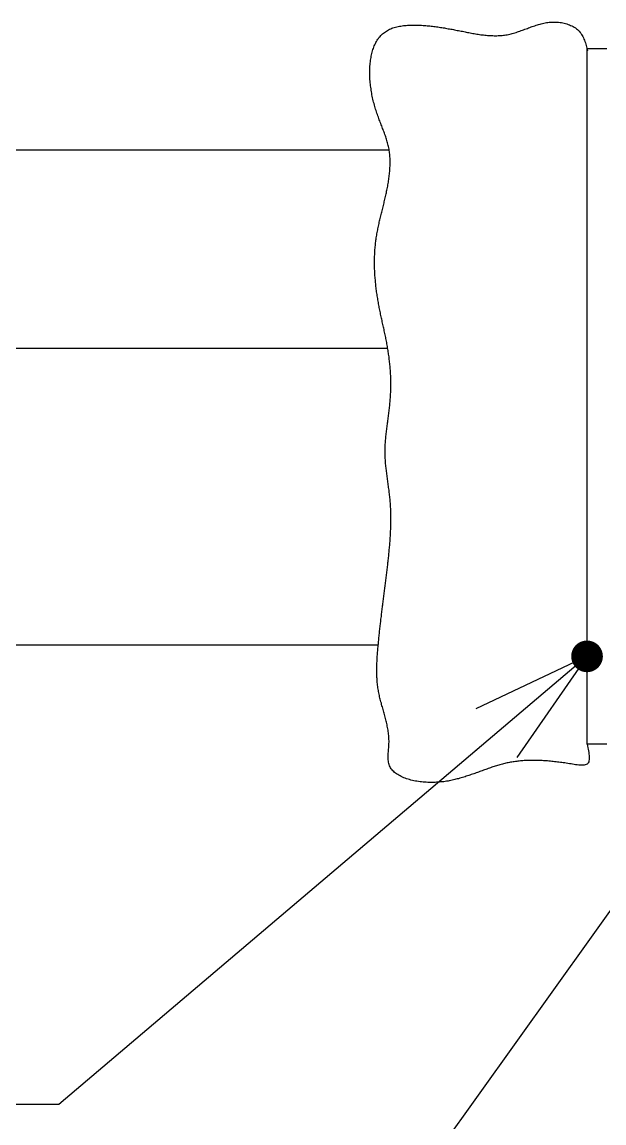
# Model space of a CAD drawing. Extents: x 443 to 1217, y -1921 to -677.
# Drawn here: x 749.2 to 758.74, y -764.75 to -746.71 of the extents above; entities that cross this region are included whole.
import ezdxf

# ---------------------------------------------------------------- set-up
doc = ezdxf.new("R2010")
doc.units = 0
doc.header["$MEASUREMENT"] = 0
doc.layers.get('0').update_dxf_attribs({"linetype": 'CONTINUOUS'})
doc.layers.add('3', color=8, linetype='CONTINUOUS')
doc.layers.add('5', color=7, linetype='CONTINUOUS')

msp = doc.modelspace()

# ---------------------------------------------------------------- linework, layer by layer
at = {"color": 7, "linetype": 'Continuous'}
for p, q in [((758.459, -757.106), (749.809, -764.449)), ((760.548, -758.877), (747.53, -777.087)), ((749.809, -764.449), (731.853, -764.449))]:
    msp.add_line(p, q, dxfattribs=at)
at = {"color": 0}
for q in [(756.479, -758.787), (756.636, -757.969), (757.312, -758.765)]:
    msp.add_line((758.459, -757.106), q, dxfattribs=at)
at = {"color": 0, "const_width": 0.26}
msp.add_lwpolyline([(758.581, -757.15, 1), (758.337, -757.063, 1), (758.581, -757.15)], format="xyb", dxfattribs=at)
at = {"layer": '3', "color": 3}
for p, q in [((757.71, -746.74), (757.73, -746.734)), ((757.73, -746.734), (757.752, -746.73)), ((757.752, -746.73), (757.774, -746.726)), ((757.774, -746.726), (757.795, -746.722)), ((757.795, -746.722), (757.816, -746.719)), ((757.816, -746.719), (757.838, -746.716)), ((757.838, -746.716), (757.86, -746.714)), ((757.86, -746.714), (757.882, -746.713)), ((757.882, -746.713), (757.905, -746.712)), ((757.905, -746.712), (757.926, -746.712)), ((757.926, -746.712), (757.949, -746.712)), ((757.949, -746.712), (757.972, -746.713)), ((757.972, -746.713), (757.994, -746.715)), ((757.994, -746.715), (758.017, -746.717)), ((758.017, -746.717), (758.04, -746.721)), ((758.04, -746.721), (758.063, -746.725)), ((758.063, -746.725), (758.084, -746.73)), ((758.084, -746.73), (758.106, -746.736)), ((758.106, -746.736), (758.128, -746.742)), ((755.095, -746.919), (755.109, -746.906)), ((755.109, -746.906), (755.124, -746.893)), ((755.124, -746.893), (755.14, -746.881)), ((755.14, -746.881), (755.156, -746.87)), ((755.156, -746.87), (755.172, -746.859)), ((755.172, -746.859), (755.189, -746.848)), ((755.189, -746.848), (755.206, -746.839)), ((755.206, -746.839), (755.225, -746.83)), ((755.225, -746.83), (755.243, -746.822)), ((755.243, -746.822), (755.263, -746.814)), ((755.263, -746.814), (755.281, -746.808)), ((755.281, -746.808), (755.302, -746.801)), ((755.302, -746.801), (755.322, -746.794)), ((755.322, -746.794), (755.342, -746.79)), ((755.342, -746.79), (755.364, -746.785)), ((755.364, -746.785), (755.385, -746.78)), ((755.385, -746.78), (755.407, -746.777)), ((755.407, -746.777), (755.429, -746.774)), ((755.429, -746.774), (755.451, -746.77)), ((755.451, -746.77), (755.473, -746.768)), ((755.473, -746.768), (755.496, -746.766)), ((755.496, -746.766), (755.519, -746.764)), ((755.519, -746.764), (755.542, -746.763)), ((755.542, -746.763), (755.565, -746.762)), ((755.565, -746.762), (755.588, -746.761)), ((755.588, -746.761), (755.611, -746.761)), ((755.611, -746.761), (755.635, -746.761)), ((755.635, -746.761), (755.657, -746.761)), ((755.657, -746.761), (755.68, -746.762)), ((755.68, -746.762), (755.704, -746.763)), ((755.704, -746.763), (755.727, -746.764)), ((755.727, -746.764), (755.75, -746.765)), ((755.75, -746.765), (755.773, -746.766)), ((755.773, -746.766), (755.796, -746.768)), ((755.796, -746.768), (755.819, -746.769)), ((755.819, -746.769), (755.842, -746.772)), ((755.842, -746.772), (755.863, -746.774)), ((755.863, -746.774), (755.886, -746.776)), ((755.886, -746.776), (755.908, -746.778)), ((755.908, -746.778), (755.93, -746.781)), ((755.93, -746.781), (755.952, -746.784)), ((755.952, -746.784), (755.973, -746.787)), ((755.973, -746.787), (755.995, -746.789)), ((755.995, -746.789), (756.016, -746.792)), ((756.016, -746.792), (756.038, -746.796)), ((756.038, -746.796), (756.06, -746.799)), ((756.06, -746.799), (756.08, -746.802)), ((756.08, -746.802), (756.102, -746.805)), ((756.102, -746.805), (756.123, -746.809)), ((756.123, -746.809), (756.143, -746.813)), ((756.143, -746.813), (756.165, -746.816)), ((756.165, -746.816), (756.186, -746.821)), ((756.186, -746.821), (756.207, -746.824)), ((756.207, -746.824), (756.227, -746.828)), ((756.227, -746.828), (756.249, -746.831)), ((756.249, -746.831), (756.27, -746.836)), ((756.27, -746.836), (756.291, -746.84)), ((756.291, -746.84), (756.311, -746.843)), ((756.311, -746.843), (756.333, -746.848)), ((756.333, -746.848), (756.354, -746.852)), ((756.354, -746.852), (756.374, -746.857)), ((756.374, -746.857), (756.396, -746.861)), ((756.396, -746.861), (756.417, -746.864)), ((756.417, -746.864), (756.439, -746.869)), ((756.439, -746.869), (756.461, -746.873)), ((756.461, -746.873), (756.481, -746.877)), ((756.481, -746.877), (756.503, -746.882)), ((756.503, -746.882), (756.525, -746.886)), ((756.525, -746.886), (756.547, -746.889)), ((756.547, -746.889), (756.568, -746.894)), ((756.568, -746.894), (756.589, -746.898)), ((756.589, -746.898), (756.611, -746.901)), ((756.611, -746.901), (756.633, -746.904)), ((756.633, -746.904), (756.655, -746.909)), ((756.655, -746.909), (756.676, -746.912)), ((756.676, -746.912), (756.698, -746.915)), ((756.698, -746.915), (756.72, -746.919)), ((757.153, -746.919), (757.173, -746.915)), ((757.173, -746.915), (757.194, -746.91)), ((757.194, -746.91), (757.215, -746.906)), ((757.215, -746.906), (757.235, -746.9)), ((757.235, -746.9), (757.256, -746.895)), ((757.256, -746.895), (757.277, -746.888)), ((757.277, -746.888), (757.298, -746.882)), ((757.298, -746.882), (757.318, -746.875)), ((757.318, -746.875), (757.339, -746.869)), ((757.339, -746.869), (757.36, -746.861)), ((757.36, -746.861), (757.379, -746.853)), ((757.379, -746.853), (757.4, -746.847)), ((757.4, -746.847), (757.421, -746.839)), ((757.421, -746.839), (757.441, -746.831)), ((757.441, -746.831), (757.461, -746.824)), ((757.461, -746.824), (757.482, -746.816)), ((757.482, -746.816), (757.502, -746.809)), ((757.502, -746.809), (757.523, -746.801)), ((757.523, -746.801), (757.543, -746.793)), ((757.543, -746.793), (757.563, -746.786)), ((757.563, -746.786), (757.584, -746.778)), ((757.584, -746.778), (757.605, -746.772)), ((757.605, -746.772), (757.626, -746.765)), ((757.626, -746.765), (757.646, -746.758)), ((757.646, -746.758), (757.667, -746.752)), ((757.667, -746.752), (757.689, -746.745)), ((757.689, -746.745), (757.71, -746.74)), ((758.128, -746.742), (758.15, -746.75)), ((758.15, -746.75), (758.171, -746.757)), ((758.171, -746.757), (758.191, -746.766)), ((758.191, -746.766), (758.212, -746.776)), ((758.212, -746.776), (758.232, -746.786)), ((758.232, -746.786), (758.25, -746.798)), ((758.25, -746.798), (758.268, -746.809)), ((758.268, -746.809), (758.285, -746.822)), ((758.285, -746.822), (758.301, -746.835)), ((758.301, -746.835), (758.318, -746.85)), ((758.318, -746.85), (758.332, -746.864)), ((758.332, -746.864), (758.345, -746.881)), ((758.345, -746.881), (758.358, -746.897)), ((758.358, -746.897), (758.37, -746.914)), ((758.37, -746.914), (758.381, -746.933)), ((754.975, -747.103), (754.984, -747.084)), ((754.984, -747.084), (754.993, -747.065)), ((754.993, -747.065), (755.001, -747.047)), ((755.001, -747.047), (755.011, -747.029)), ((755.011, -747.029), (755.022, -747.011)), ((755.022, -747.011), (755.033, -746.995)), ((755.033, -746.995), (755.044, -746.979)), ((755.044, -746.979), (755.056, -746.962)), ((755.056, -746.962), (755.069, -746.947)), ((755.069, -746.947), (755.082, -746.933)), ((755.082, -746.933), (755.095, -746.919)), ((756.72, -746.919), (756.742, -746.921)), ((756.742, -746.921), (756.765, -746.924)), ((756.765, -746.924), (756.786, -746.926)), ((756.786, -746.926), (756.808, -746.928)), ((756.808, -746.928), (756.83, -746.931)), ((756.83, -746.931), (756.852, -746.932)), ((756.852, -746.932), (756.874, -746.933)), ((756.874, -746.933), (756.895, -746.934)), ((756.895, -746.934), (756.917, -746.935)), ((756.917, -746.935), (756.939, -746.936)), ((756.939, -746.936), (756.96, -746.936)), ((756.96, -746.936), (756.982, -746.936)), ((756.982, -746.936), (757.003, -746.935)), ((757.003, -746.935), (757.025, -746.934)), ((757.025, -746.934), (757.046, -746.933)), ((757.046, -746.933), (757.068, -746.931)), ((757.068, -746.931), (757.089, -746.928)), ((757.089, -746.928), (757.11, -746.926)), ((757.11, -746.926), (757.131, -746.923)), ((757.131, -746.923), (757.153, -746.919)), ((758.381, -746.933), (758.391, -746.951)), ((758.391, -746.951), (758.4, -746.971)), ((758.4, -746.971), (758.409, -746.991)), ((758.409, -746.991), (758.417, -747.01)), ((758.417, -747.01), (758.424, -747.031)), ((758.424, -747.031), (758.432, -747.053)), ((758.432, -747.053), (758.439, -747.073)), ((758.439, -747.073), (758.445, -747.095)), ((758.445, -747.095), (758.452, -747.117)), ((754.921, -747.294), (754.925, -747.271)), ((754.925, -747.271), (754.929, -747.249)), ((754.929, -747.249), (754.935, -747.227)), ((754.935, -747.227), (754.94, -747.205)), ((754.94, -747.205), (754.946, -747.185)), ((754.946, -747.185), (754.952, -747.164)), ((754.952, -747.164), (754.96, -747.143)), ((754.96, -747.143), (754.968, -747.122)), ((754.968, -747.122), (754.975, -747.103)), ((758.452, -747.117), (758.458, -747.139)), ((758.458, -747.139), (758.464, -747.161)), ((758.464, -747.161), (758.469, -747.182)), ((754.902, -747.458), (754.904, -747.434)), ((754.904, -747.434), (754.905, -747.41)), ((754.905, -747.41), (754.908, -747.386)), ((754.908, -747.386), (754.911, -747.363)), ((754.911, -747.363), (754.913, -747.339)), ((754.913, -747.339), (754.916, -747.316)), ((754.916, -747.316), (754.921, -747.294)), ((754.901, -747.482), (754.902, -747.458)), ((754.901, -747.507), (754.901, -747.482)), ((754.901, -747.531), (754.901, -747.507)), ((754.901, -747.556), (754.901, -747.531)), ((754.901, -747.581), (754.901, -747.556)), ((754.902, -747.606), (754.901, -747.581)), ((754.903, -747.63), (754.902, -747.606)), ((754.904, -747.655), (754.903, -747.63)), ((754.907, -747.68), (754.904, -747.655)), ((754.909, -747.706), (754.907, -747.68)), ((754.911, -747.731), (754.909, -747.706)), ((754.914, -747.756), (754.911, -747.731)), ((754.917, -747.781), (754.914, -747.756)), ((754.921, -747.806), (754.917, -747.781)), ((754.924, -747.831), (754.921, -747.806)), ((754.928, -747.856), (754.924, -747.831)), ((754.933, -747.88), (754.928, -747.856)), ((754.937, -747.905), (754.933, -747.88)), ((754.942, -747.929), (754.937, -747.905)), ((754.947, -747.953), (754.942, -747.929)), ((754.952, -747.978), (754.947, -747.953)), ((754.958, -748.002), (754.952, -747.978)), ((754.963, -748.025), (754.958, -748.002)), ((754.97, -748.049), (754.963, -748.025)), ((754.976, -748.072), (754.97, -748.049)), ((754.983, -748.095), (754.976, -748.072)), ((754.989, -748.117), (754.983, -748.095)), ((754.996, -748.14), (754.989, -748.117)), ((755.003, -748.162), (754.996, -748.14)), ((755.01, -748.184), (755.003, -748.162)), ((755.018, -748.206), (755.01, -748.184)), ((755.025, -748.228), (755.018, -748.206)), ((755.033, -748.249), (755.025, -748.228)), ((755.041, -748.27), (755.033, -748.249)), ((755.048, -748.292), (755.041, -748.27)), ((755.057, -748.313), (755.048, -748.292)), ((755.065, -748.333), (755.057, -748.313)), ((755.072, -748.354), (755.065, -748.333)), ((755.08, -748.374), (755.072, -748.354)), ((755.089, -748.394), (755.08, -748.374)), ((755.096, -748.414), (755.089, -748.394)), ((755.104, -748.435), (755.096, -748.414)), ((755.111, -748.454), (755.104, -748.435)), ((755.119, -748.475), (755.111, -748.454)), ((755.127, -748.495), (755.119, -748.475)), ((755.134, -748.514), (755.127, -748.495)), ((755.142, -748.534), (755.134, -748.514)), ((755.148, -748.554), (755.142, -748.534)), ((755.156, -748.574), (755.148, -748.554)), ((755.163, -748.594), (755.156, -748.574)), ((755.169, -748.613), (755.163, -748.594)), ((755.176, -748.633), (755.169, -748.613)), ((755.181, -748.654), (755.176, -748.633)), ((755.188, -748.673), (755.181, -748.654)), ((755.193, -748.693), (755.188, -748.673)), ((755.199, -748.714), (755.193, -748.693)), ((755.203, -748.733), (755.199, -748.714)), ((755.208, -748.754), (755.203, -748.733)), ((755.212, -748.775), (755.208, -748.754)), ((755.216, -748.795), (755.212, -748.775)), ((755.219, -748.816), (755.216, -748.795)), ((755.223, -748.837), (755.219, -748.816)), ((755.225, -748.857), (755.223, -748.837)), ((755.228, -748.879), (755.225, -748.857)), ((755.229, -748.9), (755.228, -748.879)), ((755.231, -748.922), (755.229, -748.9)), ((755.232, -748.944), (755.231, -748.922)), ((755.231, -749.096), (755.232, -749.073)), ((755.233, -748.964), (755.232, -748.944)), ((755.232, -749.073), (755.233, -749.051)), ((755.233, -748.986), (755.233, -748.964)), ((755.233, -749.008), (755.233, -748.986)), ((755.233, -749.03), (755.233, -749.008)), ((755.233, -749.051), (755.233, -749.03)), ((755.215, -749.271), (755.218, -749.249)), ((755.218, -749.249), (755.22, -749.227)), ((755.22, -749.227), (755.223, -749.205)), ((755.223, -749.205), (755.225, -749.183)), ((755.225, -749.183), (755.227, -749.162)), ((755.227, -749.162), (755.229, -749.14)), ((755.229, -749.14), (755.23, -749.118)), ((755.23, -749.118), (755.231, -749.096)), ((755.185, -749.444), (755.19, -749.422)), ((755.19, -749.422), (755.194, -749.401)), ((755.194, -749.401), (755.197, -749.379)), ((755.197, -749.379), (755.202, -749.358)), ((755.202, -749.358), (755.205, -749.336)), ((755.205, -749.336), (755.208, -749.314)), ((755.208, -749.314), (755.212, -749.292)), ((755.212, -749.292), (755.215, -749.271)), ((755.144, -749.636), (755.148, -749.614)), ((755.148, -749.614), (755.154, -749.593)), ((755.154, -749.593), (755.158, -749.571)), ((755.158, -749.571), (755.164, -749.551)), ((755.164, -749.551), (755.168, -749.529)), ((755.168, -749.529), (755.172, -749.508)), ((755.172, -749.508), (755.177, -749.486)), ((755.177, -749.486), (755.182, -749.466)), ((755.182, -749.466), (755.185, -749.444)), ((755.103, -749.803), (755.108, -749.783)), ((755.108, -749.783), (755.114, -749.762)), ((755.114, -749.762), (755.118, -749.74)), ((755.118, -749.74), (755.123, -749.72)), ((755.123, -749.72), (755.129, -749.699)), ((755.129, -749.699), (755.134, -749.677)), ((755.134, -749.677), (755.139, -749.656)), ((755.139, -749.656), (755.144, -749.636)), ((755.057, -749.993), (755.062, -749.972)), ((755.062, -749.972), (755.067, -749.951)), ((755.067, -749.951), (755.072, -749.93)), ((755.072, -749.93), (755.077, -749.909)), ((755.077, -749.909), (755.082, -749.887)), ((755.082, -749.887), (755.087, -749.867)), ((755.087, -749.867), (755.092, -749.846)), ((755.092, -749.846), (755.097, -749.825)), ((755.097, -749.825), (755.103, -749.803)), ((755.018, -750.183), (755.022, -750.161)), ((755.022, -750.161), (755.025, -750.14)), ((755.025, -750.14), (755.03, -750.119)), ((755.03, -750.119), (755.034, -750.098)), ((755.034, -750.098), (755.038, -750.077)), ((755.038, -750.077), (755.043, -750.056)), ((755.043, -750.056), (755.047, -750.034)), ((755.047, -750.034), (755.053, -750.014)), ((755.053, -750.014), (755.057, -749.993)), ((754.994, -750.353), (754.996, -750.332)), ((754.996, -750.332), (754.998, -750.31)), ((754.998, -750.31), (755.001, -750.288)), ((755.001, -750.288), (755.005, -750.268)), ((755.005, -750.268), (755.008, -750.246)), ((755.008, -750.246), (755.011, -750.225)), ((755.011, -750.225), (755.014, -750.203)), ((755.014, -750.203), (755.018, -750.183)), ((754.981, -750.525), (754.982, -750.503)), ((754.982, -750.503), (754.983, -750.482)), ((754.983, -750.482), (754.984, -750.461)), ((754.984, -750.461), (754.985, -750.439)), ((754.985, -750.439), (754.987, -750.417)), ((754.987, -750.417), (754.989, -750.396)), ((754.989, -750.396), (754.992, -750.375)), ((754.992, -750.375), (754.994, -750.353)), ((754.977, -750.634), (754.978, -750.612)), ((754.977, -750.656), (754.977, -750.634)), ((754.978, -750.677), (754.977, -750.656)), ((754.978, -750.568), (754.98, -750.547)), ((754.978, -750.59), (754.978, -750.568)), ((754.978, -750.612), (754.978, -750.59)), ((754.978, -750.698), (754.978, -750.677)), ((754.978, -750.72), (754.978, -750.698)), ((754.98, -750.547), (754.981, -750.525)), ((754.98, -750.742), (754.978, -750.72)), ((754.98, -750.764), (754.98, -750.742)), ((754.981, -750.785), (754.98, -750.764)), ((754.982, -750.807), (754.981, -750.785)), ((754.983, -750.829), (754.982, -750.807)), ((754.985, -750.851), (754.983, -750.829)), ((754.986, -750.873), (754.985, -750.851)), ((754.987, -750.894), (754.986, -750.873)), ((754.989, -750.916), (754.987, -750.894)), ((754.992, -750.938), (754.989, -750.916)), ((754.993, -750.96), (754.992, -750.938)), ((754.995, -750.982), (754.993, -750.96)), ((754.998, -751.003), (754.995, -750.982)), ((755, -751.025), (754.998, -751.003)), ((755.002, -751.047), (755, -751.025)), ((755.005, -751.069), (755.002, -751.047)), ((755.008, -751.091), (755.005, -751.069)), ((755.01, -751.112), (755.008, -751.091)), ((755.013, -751.134), (755.01, -751.112)), ((755.017, -751.156), (755.013, -751.134)), ((755.02, -751.177), (755.017, -751.156)), ((755.023, -751.198), (755.02, -751.177)), ((755.026, -751.22), (755.023, -751.198)), ((755.03, -751.242), (755.026, -751.22)), ((755.034, -751.264), (755.03, -751.242)), ((755.037, -751.285), (755.034, -751.264)), ((755.041, -751.306), (755.037, -751.285)), ((755.045, -751.328), (755.041, -751.306)), ((755.049, -751.349), (755.045, -751.328)), ((755.053, -751.371), (755.049, -751.349)), ((755.057, -751.392), (755.053, -751.371)), ((755.061, -751.413), (755.057, -751.392)), ((755.066, -751.435), (755.061, -751.413)), ((755.07, -751.456), (755.066, -751.435)), ((755.074, -751.477), (755.07, -751.456)), ((755.079, -751.498), (755.074, -751.477)), ((755.083, -751.52), (755.079, -751.498)), ((755.087, -751.541), (755.083, -751.52)), ((755.093, -751.562), (755.087, -751.541)), ((755.097, -751.583), (755.093, -751.562)), ((755.102, -751.605), (755.097, -751.583)), ((755.106, -751.626), (755.102, -751.605)), ((755.111, -751.646), (755.106, -751.626)), ((755.116, -751.668), (755.111, -751.646)), ((755.12, -751.689), (755.116, -751.668)), ((755.124, -751.711), (755.12, -751.689)), ((755.13, -751.731), (755.124, -751.711)), ((755.134, -751.752), (755.13, -751.731)), ((755.139, -751.774), (755.134, -751.752)), ((755.143, -751.795), (755.139, -751.774)), ((755.147, -751.816), (755.143, -751.795)), ((755.153, -751.837), (755.147, -751.816)), ((755.157, -751.859), (755.153, -751.837)), ((755.162, -751.88), (755.157, -751.859)), ((755.166, -751.9), (755.162, -751.88)), ((755.169, -751.922), (755.166, -751.9)), ((755.174, -751.943), (755.169, -751.922)), ((755.178, -751.965), (755.174, -751.943)), ((755.182, -751.985), (755.178, -751.965)), ((755.185, -752.007), (755.182, -751.985)), ((755.19, -752.028), (755.185, -752.007)), ((755.193, -752.05), (755.19, -752.028)), ((755.196, -752.071), (755.193, -752.05)), ((755.201, -752.092), (755.196, -752.071)), ((755.204, -752.114), (755.201, -752.092)), ((755.207, -752.136), (755.204, -752.114)), ((755.209, -752.156), (755.207, -752.136)), ((755.213, -752.178), (755.209, -752.156)), ((755.216, -752.2), (755.213, -752.178)), ((755.218, -752.221), (755.216, -752.2)), ((755.221, -752.242), (755.218, -752.221)), ((755.224, -752.264), (755.221, -752.242)), ((755.226, -752.286), (755.224, -752.264)), ((755.228, -752.308), (755.226, -752.286)), ((755.23, -752.329), (755.228, -752.308)), ((755.232, -752.35), (755.23, -752.329)), ((755.235, -752.372), (755.232, -752.35)), ((755.236, -752.394), (755.235, -752.372)), ((755.238, -752.416), (755.236, -752.394)), ((755.239, -752.438), (755.238, -752.416)), ((755.24, -752.459), (755.239, -752.438)), ((755.242, -752.481), (755.24, -752.459)), ((755.243, -752.502), (755.242, -752.481)), ((755.243, -752.524), (755.243, -752.502)), ((755.244, -752.545), (755.243, -752.524)), ((755.245, -752.567), (755.244, -752.545)), ((755.245, -752.589), (755.245, -752.567)), ((755.247, -752.611), (755.245, -752.589)), ((755.247, -752.633), (755.247, -752.611)), ((755.247, -752.654), (755.247, -752.633)), ((755.247, -752.676), (755.247, -752.654)), ((755.247, -752.698), (755.247, -752.676)), ((755.239, -752.871), (755.24, -752.849)), ((755.24, -752.849), (755.241, -752.829)), ((755.241, -752.829), (755.242, -752.807)), ((755.242, -752.807), (755.243, -752.785)), ((755.243, -752.785), (755.244, -752.763)), ((755.244, -752.763), (755.245, -752.742)), ((755.245, -752.72), (755.247, -752.698)), ((755.245, -752.742), (755.245, -752.72)), ((755.219, -753.066), (755.223, -753.045)), ((755.223, -753.045), (755.225, -753.024)), ((755.225, -753.024), (755.227, -753.002)), ((755.227, -753.002), (755.229, -752.98)), ((755.229, -752.98), (755.231, -752.958)), ((755.231, -752.958), (755.233, -752.937)), ((755.233, -752.937), (755.236, -752.915)), ((755.236, -752.915), (755.237, -752.893)), ((755.237, -752.893), (755.239, -752.871)), ((755.197, -753.24), (755.2, -753.218)), ((755.2, -753.218), (755.203, -753.196)), ((755.203, -753.196), (755.206, -753.174)), ((755.206, -753.174), (755.208, -753.154)), ((755.208, -753.154), (755.212, -753.132)), ((755.212, -753.132), (755.214, -753.11)), ((755.214, -753.11), (755.217, -753.088)), ((755.217, -753.088), (755.219, -753.066)), ((755.175, -753.412), (755.178, -753.39)), ((755.178, -753.39), (755.18, -753.368)), ((755.18, -753.368), (755.183, -753.348)), ((755.183, -753.348), (755.185, -753.326)), ((755.185, -753.326), (755.189, -753.304)), ((755.189, -753.304), (755.191, -753.282)), ((755.191, -753.282), (755.194, -753.261)), ((755.194, -753.261), (755.197, -753.24)), ((755.156, -753.606), (755.158, -753.584)), ((755.158, -753.584), (755.159, -753.562)), ((755.159, -753.562), (755.162, -753.54)), ((755.162, -753.54), (755.164, -753.52)), ((755.164, -753.52), (755.165, -753.498)), ((755.165, -753.498), (755.167, -753.476)), ((755.167, -753.476), (755.17, -753.454)), ((755.17, -753.454), (755.172, -753.434)), ((755.172, -753.434), (755.175, -753.412)), ((755.151, -753.756), (755.152, -753.734)), ((755.152, -753.778), (755.151, -753.756)), ((755.152, -753.692), (755.153, -753.67)), ((755.152, -753.713), (755.152, -753.692)), ((755.152, -753.734), (755.152, -753.713)), ((755.153, -753.67), (755.154, -753.648)), ((755.154, -753.648), (755.155, -753.627)), ((755.155, -753.627), (755.156, -753.606)), ((755.152, -753.799), (755.152, -753.778)), ((755.153, -753.821), (755.152, -753.799)), ((755.153, -753.842), (755.153, -753.821)), ((755.154, -753.863), (755.153, -753.842)), ((755.156, -753.885), (755.154, -753.863)), ((755.157, -753.907), (755.156, -753.885)), ((755.159, -753.928), (755.157, -753.907)), ((755.16, -753.949), (755.159, -753.928)), ((755.163, -753.971), (755.16, -753.949)), ((755.165, -753.993), (755.163, -753.971)), ((755.167, -754.015), (755.165, -753.993)), ((755.169, -754.035), (755.167, -754.015)), ((755.172, -754.057), (755.169, -754.035)), ((755.175, -754.079), (755.172, -754.057)), ((755.178, -754.101), (755.175, -754.079)), ((755.18, -754.121), (755.178, -754.101)), ((755.183, -754.143), (755.18, -754.121)), ((755.185, -754.165), (755.183, -754.143)), ((755.189, -754.187), (755.185, -754.165)), ((755.192, -754.207), (755.189, -754.187)), ((755.195, -754.229), (755.192, -754.207)), ((755.197, -754.251), (755.195, -754.229)), ((755.201, -754.273), (755.197, -754.251)), ((755.204, -754.295), (755.201, -754.273)), ((755.207, -754.315), (755.204, -754.295)), ((755.209, -754.337), (755.207, -754.315)), ((755.213, -754.359), (755.209, -754.337)), ((755.216, -754.381), (755.213, -754.359)), ((755.218, -754.402), (755.216, -754.381)), ((755.22, -754.423), (755.218, -754.402)), ((755.224, -754.445), (755.22, -754.423)), ((755.226, -754.467), (755.224, -754.445)), ((755.228, -754.489), (755.226, -754.467)), ((755.23, -754.51), (755.228, -754.489)), ((755.232, -754.531), (755.23, -754.51)), ((755.235, -754.553), (755.232, -754.531)), ((755.236, -754.575), (755.235, -754.553)), ((755.238, -754.596), (755.236, -754.575)), ((755.239, -754.618), (755.238, -754.596)), ((755.24, -754.64), (755.239, -754.618)), ((755.242, -754.662), (755.24, -754.64)), ((755.243, -754.683), (755.242, -754.662)), ((755.243, -754.704), (755.243, -754.683)), ((755.244, -754.726), (755.243, -754.704)), ((755.245, -754.748), (755.244, -754.726)), ((755.245, -754.77), (755.245, -754.748)), ((755.247, -754.792), (755.245, -754.77)), ((755.247, -754.813), (755.247, -754.792)), ((755.247, -754.835), (755.247, -754.813)), ((755.247, -754.856), (755.247, -754.835)), ((755.242, -755.051), (755.243, -755.03)), ((755.243, -755.03), (755.244, -755.008)), ((755.244, -754.987), (755.245, -754.965)), ((755.244, -755.008), (755.244, -754.987)), ((755.245, -754.943), (755.247, -754.921)), ((755.245, -754.965), (755.245, -754.943)), ((755.247, -754.878), (755.247, -754.856)), ((755.247, -754.899), (755.247, -754.878)), ((755.247, -754.921), (755.247, -754.899)), ((755.232, -755.225), (755.233, -755.204)), ((755.233, -755.204), (755.236, -755.182)), ((755.236, -755.182), (755.237, -755.16)), ((755.237, -755.16), (755.238, -755.138)), ((755.238, -755.138), (755.239, -755.116)), ((755.239, -755.116), (755.24, -755.095)), ((755.24, -755.095), (755.241, -755.073)), ((755.241, -755.073), (755.242, -755.051)), ((755.217, -755.399), (755.219, -755.377)), ((755.219, -755.377), (755.221, -755.355)), ((755.221, -755.355), (755.224, -755.333)), ((755.224, -755.333), (755.225, -755.311)), ((755.225, -755.311), (755.227, -755.29)), ((755.227, -755.29), (755.229, -755.268)), ((755.229, -755.268), (755.23, -755.247)), ((755.23, -755.247), (755.232, -755.225)), ((755.196, -755.593), (755.199, -755.571)), ((755.199, -755.571), (755.202, -755.55)), ((755.202, -755.55), (755.204, -755.528)), ((755.204, -755.528), (755.206, -755.506)), ((755.206, -755.506), (755.208, -755.485)), ((755.208, -755.485), (755.211, -755.463)), ((755.211, -755.463), (755.213, -755.441)), ((755.213, -755.441), (755.215, -755.42)), ((755.215, -755.42), (755.217, -755.399)), ((755.176, -755.766), (755.178, -755.744)), ((755.178, -755.744), (755.181, -755.722)), ((755.181, -755.722), (755.183, -755.7)), ((755.183, -755.7), (755.187, -755.68)), ((755.187, -755.68), (755.189, -755.658)), ((755.189, -755.658), (755.191, -755.636)), ((755.191, -755.636), (755.194, -755.614)), ((755.194, -755.614), (755.196, -755.593)), ((755.154, -755.938), (755.157, -755.916)), ((755.157, -755.916), (755.159, -755.894)), ((755.159, -755.894), (755.163, -755.873)), ((755.163, -755.873), (755.165, -755.852)), ((755.165, -755.852), (755.168, -755.83)), ((755.168, -755.83), (755.17, -755.808)), ((755.17, -755.808), (755.172, -755.787)), ((755.172, -755.787), (755.176, -755.766)), ((755.13, -756.131), (755.132, -756.109)), ((755.132, -756.109), (755.134, -756.087)), ((755.134, -756.087), (755.138, -756.067)), ((755.138, -756.067), (755.141, -756.045)), ((755.141, -756.045), (755.143, -756.023)), ((755.143, -756.023), (755.146, -756.002)), ((755.146, -756.002), (755.148, -755.981)), ((755.148, -755.981), (755.152, -755.959)), ((755.152, -755.959), (755.154, -755.938)), ((755.108, -756.302), (755.11, -756.28)), ((755.11, -756.28), (755.114, -756.26)), ((755.114, -756.26), (755.116, -756.238)), ((755.116, -756.238), (755.119, -756.216)), ((755.119, -756.216), (755.121, -756.195)), ((755.121, -756.195), (755.124, -756.173)), ((755.124, -756.173), (755.127, -756.152)), ((755.127, -756.152), (755.13, -756.131)), ((755.084, -756.495), (755.087, -756.474)), ((755.087, -756.474), (755.09, -756.452)), ((755.09, -756.452), (755.092, -756.431)), ((755.092, -756.431), (755.095, -756.41)), ((755.095, -756.41), (755.097, -756.388)), ((755.097, -756.388), (755.099, -756.366)), ((755.099, -756.366), (755.103, -756.345)), ((755.103, -756.345), (755.105, -756.324)), ((755.105, -756.324), (755.108, -756.302)), ((755.065, -756.667), (755.067, -756.646)), ((755.067, -756.646), (755.07, -756.625)), ((755.07, -756.625), (755.072, -756.603)), ((755.072, -756.603), (755.074, -756.581)), ((755.074, -756.581), (755.077, -756.56)), ((755.077, -756.56), (755.08, -756.539)), ((755.08, -756.539), (755.082, -756.517)), ((755.082, -756.517), (755.084, -756.495)), ((755.047, -756.84), (755.049, -756.819)), ((755.049, -756.819), (755.051, -756.797)), ((755.051, -756.797), (755.054, -756.776)), ((755.054, -756.776), (755.056, -756.754)), ((755.056, -756.754), (755.058, -756.733)), ((755.058, -756.733), (755.06, -756.711)), ((755.06, -756.711), (755.062, -756.689)), ((755.062, -756.689), (755.065, -756.667)), ((755.029, -757.037), (755.031, -757.015)), ((755.031, -757.015), (755.033, -756.993)), ((755.033, -756.993), (755.034, -756.971)), ((755.034, -756.971), (755.036, -756.949)), ((755.036, -756.949), (755.038, -756.928)), ((755.038, -756.928), (755.041, -756.906)), ((755.041, -756.906), (755.043, -756.884)), ((755.043, -756.884), (755.045, -756.862)), ((755.045, -756.862), (755.047, -756.84)), ((755.018, -757.211), (755.019, -757.189)), ((755.019, -757.189), (755.02, -757.167)), ((755.02, -757.167), (755.021, -757.146)), ((755.021, -757.146), (755.022, -757.124)), ((755.022, -757.124), (755.024, -757.102)), ((755.024, -757.102), (755.025, -757.08)), ((755.025, -757.08), (755.027, -757.058)), ((755.027, -757.058), (755.029, -757.037)), ((755.014, -757.32), (755.015, -757.298)), ((755.014, -757.342), (755.014, -757.32)), ((755.014, -757.364), (755.014, -757.342)), ((755.015, -757.385), (755.014, -757.364)), ((755.015, -757.255), (755.017, -757.233)), ((755.015, -757.276), (755.015, -757.255)), ((755.015, -757.298), (755.015, -757.276)), ((755.017, -757.233), (755.018, -757.211)), ((755.015, -757.407), (755.015, -757.385)), ((755.017, -757.429), (755.015, -757.407)), ((755.018, -757.451), (755.017, -757.429)), ((755.019, -757.471), (755.018, -757.451)), ((755.02, -757.493), (755.019, -757.471)), ((755.022, -757.515), (755.02, -757.493)), ((755.023, -757.537), (755.022, -757.515)), ((755.025, -757.558), (755.023, -757.537)), ((755.029, -757.579), (755.025, -757.558)), ((755.031, -757.6), (755.029, -757.579)), ((755.034, -757.622), (755.031, -757.6)), ((755.037, -757.643), (755.034, -757.622)), ((755.041, -757.664), (755.037, -757.643)), ((755.045, -757.685), (755.041, -757.664)), ((755.049, -757.706), (755.045, -757.685)), ((755.054, -757.728), (755.049, -757.706)), ((755.058, -757.748), (755.054, -757.728)), ((755.062, -757.769), (755.058, -757.748)), ((755.068, -757.79), (755.062, -757.769)), ((755.073, -757.81), (755.068, -757.79)), ((755.079, -757.831), (755.073, -757.81)), ((755.084, -757.852), (755.079, -757.831)), ((755.09, -757.874), (755.084, -757.852)), ((755.095, -757.894), (755.09, -757.874)), ((755.1, -757.915), (755.095, -757.894)), ((755.107, -757.936), (755.1, -757.915)), ((755.112, -757.956), (755.107, -757.936)), ((755.118, -757.977), (755.112, -757.956)), ((755.124, -757.998), (755.118, -757.977)), ((755.13, -758.019), (755.124, -757.998)), ((755.136, -758.039), (755.13, -758.019)), ((755.142, -758.06), (755.136, -758.039)), ((755.147, -758.082), (755.142, -758.06)), ((755.153, -758.102), (755.147, -758.082)), ((755.158, -758.123), (755.153, -758.102)), ((755.164, -758.144), (755.158, -758.123)), ((755.169, -758.166), (755.164, -758.144)), ((755.175, -758.186), (755.169, -758.166)), ((755.179, -758.207), (755.175, -758.186)), ((755.183, -758.229), (755.179, -758.207)), ((755.188, -758.251), (755.183, -758.229)), ((755.192, -758.271), (755.188, -758.251)), ((755.196, -758.293), (755.192, -758.271)), ((755.2, -758.315), (755.196, -758.293)), ((755.203, -758.336), (755.2, -758.315)), ((755.206, -758.357), (755.203, -758.336)), ((755.208, -758.379), (755.206, -758.357)), ((755.211, -758.401), (755.208, -758.379)), ((755.213, -758.423), (755.211, -758.401)), ((755.214, -758.446), (755.213, -758.423)), ((755.215, -758.468), (755.214, -758.446)), ((755.207, -758.648), (755.209, -758.626)), ((755.209, -758.626), (755.212, -758.603)), ((755.212, -758.603), (755.213, -758.58)), ((755.213, -758.58), (755.215, -758.558)), ((755.216, -758.49), (755.215, -758.468)), ((755.215, -758.535), (755.216, -758.512)), ((755.215, -758.558), (755.215, -758.535)), ((755.216, -758.512), (755.216, -758.49)), ((758.459, -758.547), (758.466, -758.575)), ((758.466, -758.575), (758.471, -758.603)), ((758.471, -758.603), (758.477, -758.63)), ((758.477, -758.63), (758.482, -758.657)), ((755.202, -758.738), (755.203, -758.716)), ((755.202, -758.76), (755.202, -758.738)), ((755.202, -758.781), (755.202, -758.76)), ((755.203, -758.802), (755.202, -758.781)), ((755.203, -758.716), (755.204, -758.694)), ((755.205, -758.823), (755.203, -758.802)), ((755.204, -758.694), (755.206, -758.671)), ((755.208, -758.842), (755.205, -758.823)), ((755.206, -758.671), (755.207, -758.648)), ((757.348, -758.823), (757.327, -758.825)), ((757.367, -758.821), (757.348, -758.823)), ((757.388, -758.818), (757.367, -758.821)), ((757.408, -758.817), (757.388, -758.818)), ((757.428, -758.815), (757.408, -758.817)), ((757.449, -758.814), (757.428, -758.815)), ((757.47, -758.813), (757.449, -758.814)), ((757.49, -758.812), (757.47, -758.813)), ((757.511, -758.812), (757.49, -758.812)), ((757.532, -758.811), (757.511, -758.812)), ((757.553, -758.811), (757.532, -758.811)), ((757.573, -758.811), (757.553, -758.811)), ((757.595, -758.811), (757.573, -758.811)), ((757.616, -758.811), (757.595, -758.811)), ((757.638, -758.812), (757.616, -758.811)), ((757.658, -758.812), (757.638, -758.812)), ((757.68, -758.813), (757.658, -758.812)), ((757.702, -758.814), (757.68, -758.813)), ((757.724, -758.815), (757.702, -758.814)), ((757.747, -758.816), (757.724, -758.815)), ((757.768, -758.817), (757.747, -758.816)), ((757.79, -758.82), (757.768, -758.817)), ((757.813, -758.821), (757.79, -758.82)), ((757.836, -758.823), (757.813, -758.821)), ((757.859, -758.825), (757.836, -758.823)), ((758.482, -758.657), (758.487, -758.683)), ((758.487, -758.683), (758.491, -758.708)), ((758.491, -758.817), (758.487, -758.834)), ((758.491, -758.708), (758.493, -758.733)), ((758.494, -758.799), (758.491, -758.817)), ((758.493, -758.733), (758.495, -758.756)), ((758.495, -758.778), (758.494, -758.799)), ((758.495, -758.756), (758.495, -758.778)), ((755.212, -758.862), (755.208, -758.842)), ((755.218, -758.881), (755.212, -758.862)), ((755.225, -758.899), (755.218, -758.881)), ((755.233, -758.917), (755.225, -758.899)), ((755.242, -758.933), (755.233, -758.917)), ((755.253, -758.949), (755.242, -758.933)), ((755.265, -758.965), (755.253, -758.949)), ((755.278, -758.98), (755.265, -758.965)), ((755.292, -758.994), (755.278, -758.98)), ((755.308, -759.007), (755.292, -758.994)), ((756.683, -759.003), (756.663, -759.009)), ((756.703, -758.995), (756.683, -759.003)), ((756.722, -758.987), (756.703, -758.995)), ((756.742, -758.981), (756.722, -758.987)), ((756.761, -758.973), (756.742, -758.981)), ((756.781, -758.967), (756.761, -758.973)), ((756.801, -758.959), (756.781, -758.967)), ((756.82, -758.953), (756.801, -758.959)), ((756.84, -758.945), (756.82, -758.953)), ((756.859, -758.938), (756.84, -758.945)), ((756.878, -758.932), (756.859, -758.938)), ((756.898, -758.925), (756.878, -758.932)), ((756.917, -758.919), (756.898, -758.925)), ((756.937, -758.912), (756.917, -758.919)), ((756.955, -758.906), (756.937, -758.912)), ((756.975, -758.9), (756.955, -758.906)), ((756.995, -758.894), (756.975, -758.9)), ((757.014, -758.888), (756.995, -758.894)), ((757.033, -758.883), (757.014, -758.888)), ((757.052, -758.877), (757.033, -758.883)), ((757.072, -758.872), (757.052, -758.877)), ((757.092, -758.868), (757.072, -758.872)), ((757.111, -758.862), (757.092, -758.868)), ((757.131, -758.858), (757.111, -758.862)), ((757.149, -758.853), (757.131, -758.858)), ((757.169, -758.85), (757.149, -758.853)), ((757.189, -758.846), (757.169, -758.85)), ((757.208, -758.842), (757.189, -758.846)), ((757.228, -758.838), (757.208, -758.842)), ((757.247, -758.836), (757.228, -758.838)), ((757.268, -758.833), (757.247, -758.836)), ((757.288, -758.829), (757.268, -758.833)), ((757.307, -758.827), (757.288, -758.829)), ((757.327, -758.825), (757.307, -758.827)), ((757.882, -758.827), (757.859, -758.825)), ((757.905, -758.829), (757.882, -758.827)), ((757.927, -758.833), (757.905, -758.829)), ((757.951, -758.835), (757.927, -758.833)), ((757.975, -758.838), (757.951, -758.835)), ((757.999, -758.84), (757.975, -758.838)), ((758.023, -758.844), (757.999, -758.84)), ((758.047, -758.847), (758.023, -758.844)), ((758.071, -758.85), (758.047, -758.847)), ((758.096, -758.854), (758.071, -758.85)), ((758.12, -758.858), (758.096, -758.854)), ((758.145, -758.862), (758.12, -758.858)), ((758.172, -758.865), (758.145, -758.862)), ((758.197, -758.87), (758.172, -758.865)), ((758.222, -758.874), (758.197, -758.87)), ((758.248, -758.878), (758.222, -758.874)), ((758.273, -758.882), (758.248, -758.878)), ((758.299, -758.886), (758.273, -758.882)), ((758.323, -758.889), (758.299, -758.886)), ((758.347, -758.89), (758.323, -758.889)), ((758.37, -758.891), (758.347, -758.89)), ((758.391, -758.891), (758.37, -758.891)), ((758.411, -758.889), (758.391, -758.891)), ((758.429, -758.886), (758.411, -758.889)), ((758.445, -758.881), (758.429, -758.886)), ((758.459, -758.872), (758.445, -758.881)), ((758.47, -758.862), (758.459, -758.872)), ((758.479, -758.849), (758.47, -758.862)), ((758.487, -758.834), (758.479, -758.849)), ((755.324, -759.02), (755.308, -759.007)), ((755.34, -759.033), (755.324, -759.02)), ((755.359, -759.045), (755.34, -759.033)), ((755.377, -759.056), (755.359, -759.045)), ((755.397, -759.067), (755.377, -759.056)), ((755.417, -759.077), (755.397, -759.067)), ((755.437, -759.087), (755.417, -759.077)), ((755.459, -759.095), (755.437, -759.087)), ((755.481, -759.104), (755.459, -759.095)), ((755.504, -759.113), (755.481, -759.104)), ((755.527, -759.12), (755.504, -759.113)), ((755.551, -759.127), (755.527, -759.12)), ((755.575, -759.133), (755.551, -759.127)), ((755.599, -759.139), (755.575, -759.133)), ((755.624, -759.144), (755.599, -759.139)), ((755.649, -759.15), (755.624, -759.144)), ((755.674, -759.154), (755.649, -759.15)), ((755.699, -759.157), (755.674, -759.154)), ((755.724, -759.162), (755.699, -759.157)), ((755.75, -759.164), (755.724, -759.162)), ((755.775, -759.167), (755.75, -759.164)), ((755.8, -759.169), (755.775, -759.167)), ((755.825, -759.17), (755.8, -759.169)), ((755.85, -759.172), (755.825, -759.17)), ((755.875, -759.173), (755.85, -759.172)), ((755.9, -759.174), (755.875, -759.173)), ((755.924, -759.174), (755.9, -759.174)), ((755.948, -759.173), (755.924, -759.174)), ((755.973, -759.172), (755.948, -759.173)), ((755.996, -759.17), (755.973, -759.172)), ((756.02, -759.169), (755.996, -759.17)), ((756.044, -759.167), (756.02, -759.169)), ((756.067, -759.165), (756.044, -759.167)), ((756.09, -759.163), (756.067, -759.165)), ((756.114, -759.16), (756.09, -759.163)), ((756.136, -759.156), (756.114, -759.16)), ((756.159, -759.153), (756.136, -759.156)), ((756.182, -759.15), (756.159, -759.153)), ((756.203, -759.145), (756.182, -759.15)), ((756.226, -759.141), (756.203, -759.145)), ((756.248, -759.137), (756.226, -759.141)), ((756.27, -759.131), (756.248, -759.137)), ((756.292, -759.127), (756.27, -759.131)), ((756.313, -759.121), (756.292, -759.127)), ((756.334, -759.116), (756.313, -759.121)), ((756.356, -759.111), (756.334, -759.116)), ((756.377, -759.104), (756.356, -759.111)), ((756.398, -759.099), (756.377, -759.104)), ((756.419, -759.092), (756.398, -759.099)), ((756.44, -759.085), (756.419, -759.092)), ((756.461, -759.079), (756.44, -759.085)), ((756.481, -759.072), (756.461, -759.079)), ((756.502, -759.066), (756.481, -759.072)), ((756.523, -759.059), (756.502, -759.066)), ((756.542, -759.053), (756.523, -759.059)), ((756.563, -759.045), (756.542, -759.053)), ((756.583, -759.039), (756.563, -759.045)), ((756.603, -759.031), (756.583, -759.039)), ((756.623, -759.024), (756.603, -759.031)), ((756.644, -759.017), (756.623, -759.024)), ((756.663, -759.009), (756.644, -759.017))]:
    msp.add_line(p, q, dxfattribs=at)
at = {"layer": '3', "linetype": 'Continuous'}
msp.add_line((758.784, -747.152), (758.459, -747.152), dxfattribs=at)
at = {"layer": '3', "color": 3, "linetype": 'Continuous'}
msp.add_line((758.459, -758.547), (758.459, -747.152), dxfattribs=at)
at = {"layer": '3', "color": 7, "linetype": 'Continuous'}
msp.add_line((758.784, -758.547), (758.459, -758.547), dxfattribs=at)
at = {"layer": '5', "linetype": 'Continuous'}
msp.add_line((755.219, -748.813), (743.013, -748.813), dxfattribs=at)
at = {"layer": '5', "color": 7, "linetype": 'Continuous'}
for p, q in [((746.325, -752.055), (755.194, -752.055)), ((755.039, -756.924), (746.325, -756.924))]:
    msp.add_line(p, q, dxfattribs=at)

doc.saveas('drawing.dxf')
